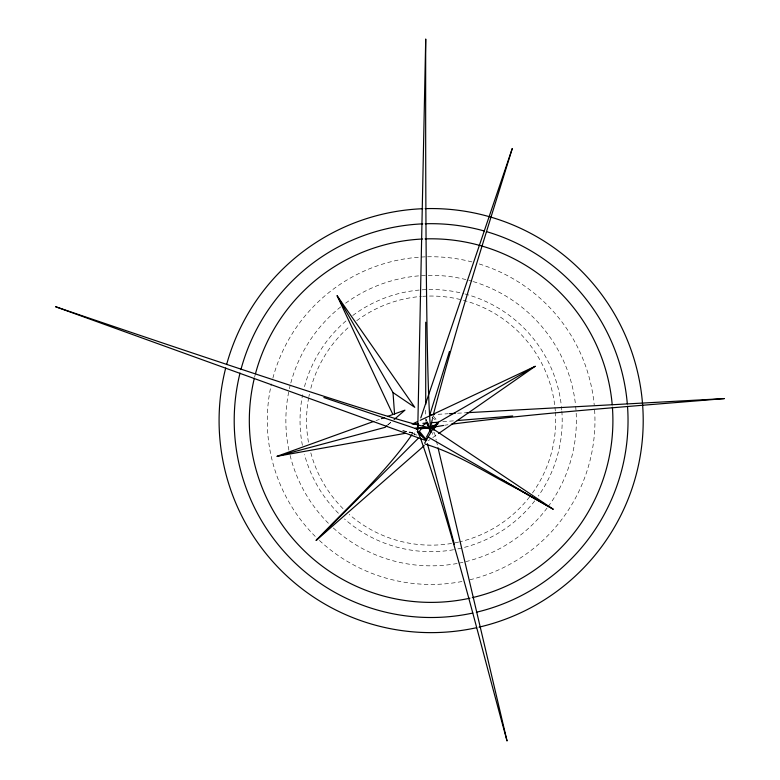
<?xml version="1.0" encoding="UTF-8"?>
<svg xmlns="http://www.w3.org/2000/svg" width="780" height="780" viewBox="0 0 780 780"><rect width="100%" height="100%" fill="white"/><g stroke="black" fill="none" stroke-linecap="round" stroke-linejoin="round"><path stroke-width="0.58" stroke-dasharray="3.9 2.92" d="M412.191 433.602L412.415 432.529L402.607 430.755M387.796 425.012L391.414 421.882M387.592 425.061L391.248 421.921M428.279 440.749L430.072 439.501M432.764 437.619L437.697 434.187M375.979 420.605L379.324 419.406M408.993 432.656L410.894 432.315L412.561 433.982M444.639 425.266L447.993 424.72M442.777 421.736L453.853 420.829M438.087 414.297L448.227 413.741M457.597 413.224L467.025 412.708M402.685 430.735L410.894 432.315M416.988 435.142L414.755 434.382A1245.085 22.854 76.3 0 1 415.301 429.985M432.023 417.476L436.732 420.761M412.415 432.529L414.901 435.016M433.475 416.286L437.151 420.43M426.163 419.611L427.04 421.717M425.714 418.558L426.611 420.82M434.421 432.452L436.225 440.095M436.478 441.197L437.522 445.604M425.714 410.212L425.714 416.179M425.714 419.494L425.714 421.346M575.669 406.38A145.255 145.255 0 0 1 547.794 507.107M547.072 508.063A145.255 145.255 0 0 1 464.139 562.039M462.979 562.302A145.255 145.255 0 0 1 458.328 563.277M457.158 563.492A145.255 145.255 0 0 1 332.67 527.387M328.409 523.302A145.255 145.255 0 0 1 289.945 454.76M288.902 450.138A145.255 145.255 0 0 1 289.146 389.883M289.399 388.732A145.255 145.255 0 0 1 290.219 385.281M290.813 383A145.255 145.255 0 0 1 340.811 306.823M345.56 303.206A145.255 145.255 0 0 1 472.115 281.248M473.245 281.59A145.255 145.255 0 0 1 575.552 405.19M555.389 412.181A124.556 124.556 0 0 1 532.457 492.999M529.562 496.899A124.556 124.556 0 0 1 459.869 541.778M458.698 542.051A124.556 124.556 0 0 1 452.77 543.25M451.581 543.455A124.556 124.556 0 0 1 349.196 514.41M343.044 508.667A124.556 124.556 0 0 1 310.81 452.829M308.461 442.25A124.556 124.556 0 0 1 308.675 397.741M308.909 396.552A124.556 124.556 0 0 1 309.397 394.192M310.81 388.352A124.556 124.556 0 0 1 349.196 326.771M356.743 320.677A124.556 124.556 0 0 1 421.493 296.41M422.702 296.322A124.556 124.556 0 0 1 461.038 299.686M463.349 300.281A124.556 124.556 0 0 1 554.824 406.146M554.96 407.345A124.556 124.556 0 0 1 555.301 410.972M561.853 411.167A131.079 131.079 0 0 1 538.278 496.08M534.739 500.858A131.079 131.079 0 0 1 454.681 549.529M453.521 549.744A131.079 131.079 0 0 1 344.438 518.924M338.432 513.279A131.079 131.079 0 0 1 304.502 454.516M302.396 445.331A131.079 131.079 0 0 1 302.62 394.69M304.502 386.665A131.079 131.079 0 0 1 347.139 319.946M352.745 315.529A131.079 131.079 0 0 1 463.905 293.68M465.046 293.982A131.079 131.079 0 0 1 561.288 405.259M561.425 406.438A131.079 131.079 0 0 1 561.766 409.988M594.614 409.919A163.849 163.849 0 0 1 468.936 580.018M461.955 581.51A163.849 163.849 0 0 1 316.943 538.102M315.256 536.445A163.849 163.849 0 0 1 271.43 383.926M272.854 378.183A163.849 163.849 0 0 1 426.387 256.815M427.577 256.786A163.849 163.849 0 0 1 472.387 262.031M479.212 263.962A163.849 163.849 0 0 1 594.233 405.161M254.621 377.052A181.789 181.789 0 0 1 255.528 373.542M433.134 432.178A1109.326 15.893 -89.2 0 1 432.334 434.323M432.218 419.776A933.67 16.819 -71.7 0 1 432.998 416.344"/><path stroke-width="1.17" d="M417.7 432.11L425.714 39A1109.326 15.893 -89.2 0 0 431.077 432.12L427.06 421.951M429.936 414.473L449.456 351.419M418.558 424.447L416.89 429.351L418.811 428.103M420.781 417.895L512.265 148.512C485.267 236.233 456.982 323.651 433.904 412.523A933.67 16.819 -71.7 0 0 433.28 415.116M426.485 437.092L432.744 425.315L433.914 430.297M424.651 443.118L432.929 428.805L553.137 509.174L517.764 489.099C487.315 473.635 457.977 453.853 425.159 444.083M411.947 434.714C384.589 473.655 348.923 506.044 316.183 540.374L424.242 445.663M418.889 432.325L421.375 428.327M535.285 498.869L501.345 479.281M433.709 429.127L438.399 422.204L535.187 366.317L438.682 433.505M316.183 540.374L418.226 438.34M330.759 525.798L358.469 498.089M386.899 425.792L385.086 427.352L277.124 456.281L373.756 421.415M394.124 419.533L404.956 410.153L387.738 416.364M443.527 425.451L437.941 426.377A1475.77 21.148 -3.6 0 0 429.458 429.468L437.697 422.819M429.458 429.468L437.892 423.803M422.662 425.587L426.504 423.072M431.008 428.084L437.785 423.764M412.181 424.096L417.281 421.697M420.254 420.303L535.187 366.317M381.43 418.645L384.579 417.505M277.124 456.281L405.356 433.31M421.356 428.785L432.159 427.206L426.475 427.615M451.396 424.193C542.081 412.571 633.331 406.214 724.415 398.58L467.025 412.708M457.304 420.547L512.713 415.994M413.38 424.008L418.139 423.667M422.906 423.325L427.674 422.984M431.243 422.721L438.399 422.204M423.072 427.859L415.116 428.415L429.673 427.684A1109.326 15.893 19.5 0 1 55.585 306.725L425.373 440.359M429.916 414.745L434.616 414.492M449.358 413.683L455.247 413.361M323.856 397.527L417.748 429.312M428.161 437.024L553.137 509.174M337.126 295.776L393.013 392.574L414.765 407.316L337.126 295.776L392.506 413.692M419.611 433.982L426.504 440.369L425.909 438.155M426.504 440.369L417.251 431.34A1245.085 22.854 76.3 0 1 420.595 438.418C454.886 537.596 479.252 639.892 507.058 741L438.038 447.808M419.991 432.032L426.709 440.203M426.27 422.428L430.121 429.994M427.479 422.76L430.57 430.121M427.391 443.674L454.418 544.567M393.013 392.574L394.553 414.024M425.714 322.218L425.714 404.43M612.407 407.228A181.789 181.789 0 0 1 472.29 597.655M469.921 598.192A181.789 181.789 0 0 1 254.329 378.232M255.528 373.542A181.789 181.789 0 0 1 422.633 239.002M425.061 238.904A181.789 181.789 0 0 1 612.212 404.791M425.129 208.64A212.033 212.033 0 0 1 479.027 627.149M476.677 627.676A212.033 212.033 0 0 1 225.703 368.023M226.619 364.562A212.033 212.033 0 0 1 422.731 208.718M627.51 406.273A196.911 196.911 0 0 1 476.317 612.251M472.816 613.041A196.911 196.911 0 0 1 240.025 373.074M240.913 369.632A196.911 196.911 0 0 1 422.779 223.86M425.168 223.772A196.911 196.911 0 0 1 484.37 231.016M486.661 231.679A196.911 196.911 0 0 1 627.315 403.874M430.209 431.75A933.67 16.819 -71.7 0 1 432.218 419.776M431.252 426.348A1109.326 15.893 19.5 0 1 431.262 427.801"/></g></svg>
